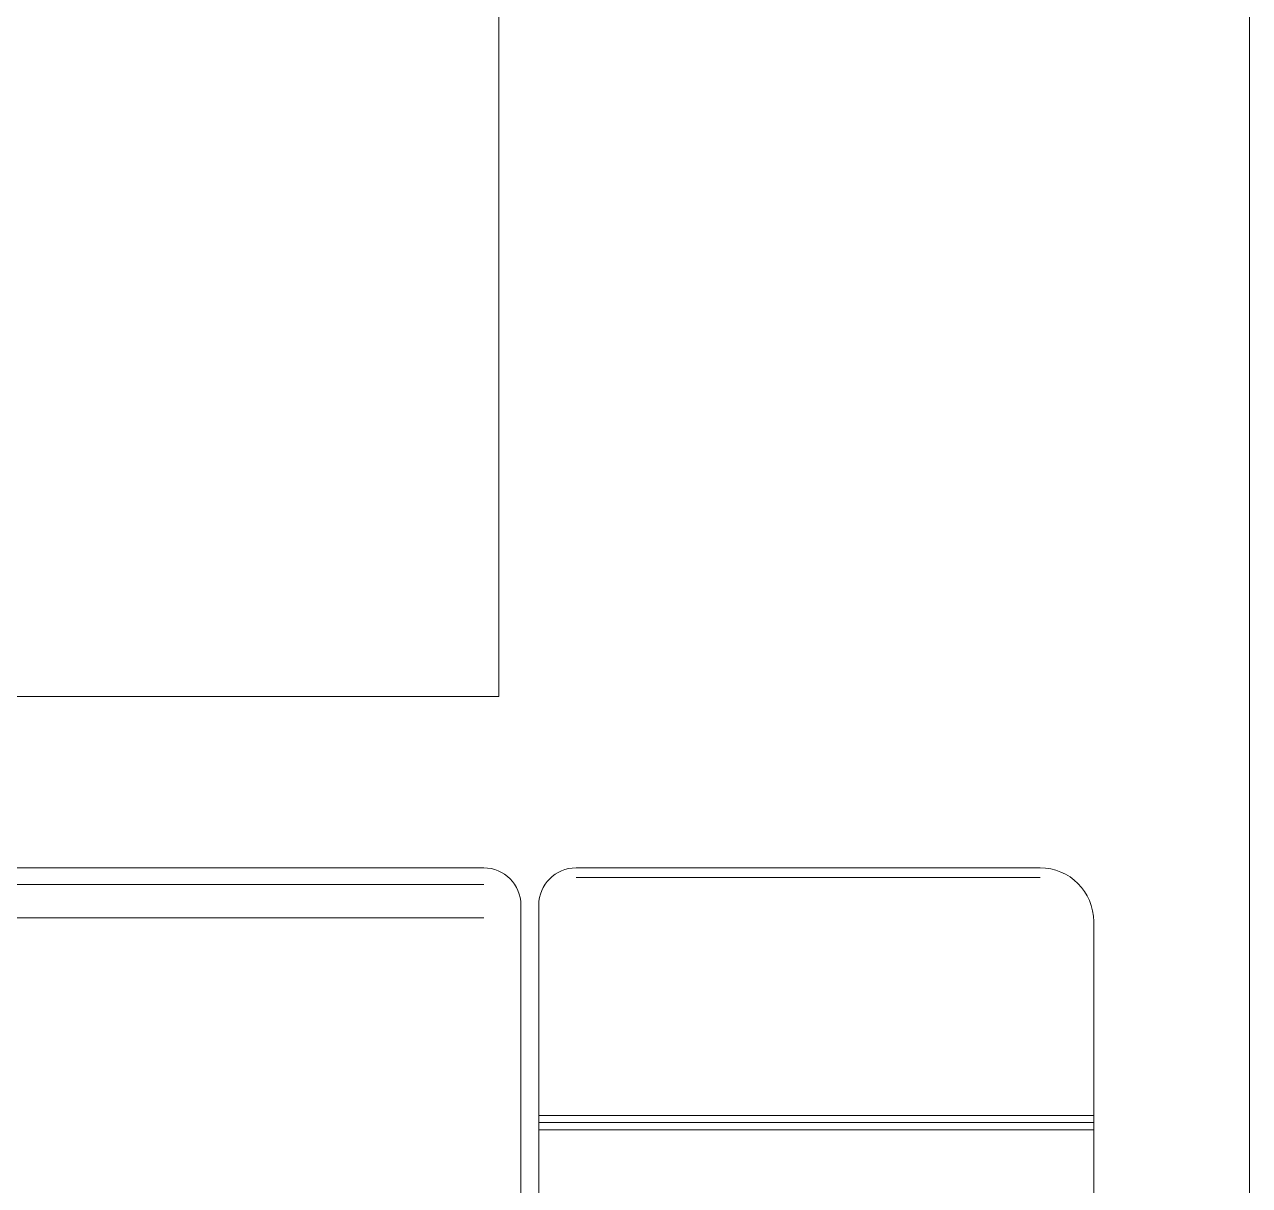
# Model space of a CAD drawing. Extents: x -234346 to 58427, y -132654 to -82394.
# Drawn here: x -131275.1 to -130839.4, y -102954.9 to -102542.2 of the extents above; entities that cross this region are included whole.
import ezdxf

# ---------------------------------------------------------------- set-up
doc = ezdxf.new("R2010")
doc.units = 0
doc.header["$LTSCALE"] = 8
for name, color, linetype, lineweight in [('72_EGR_EQP_TAG', 9, 'Continuous', 5), ('LOADING', 9, 'Continuous', 5), ('Walls', 9, 'Continuous', 5)]:
    doc.layers.add(name, color=color, linetype=linetype, lineweight=lineweight)

# ---------------------------------------------------------------- blocks, each defined once
blk = doc.blocks.new('single seat')
at = {"layer": 'LOADING'}
for p, q in [((-972558.1, -381684.02), (-972723.16, -381684.02)), ((-971978.85, -381684.02), (-972525.25, -381684.02)), ((-972558.1, -381687.41), (-972723.16, -381687.41)), ((-971978.85, -381689.93), (-972525.25, -381689.93)), ((-972544.84, -381697.28), (-972544.84, -382601.12)), ((-972538.5, -381697.28), (-972538.5, -381809.54)), ((-971978.85, -381701.75), (-972525.25, -381701.75)), ((-972742.24, -381703.1), (-972742.24, -382595.47)), ((-972544.84, -381772.07), (-972742.24, -381772.07)), ((-972544.84, -381774.6), (-972742.24, -381774.6)), ((-972544.84, -381777.14), (-972742.24, -381777.14))]:
    blk.add_line(p, q, dxfattribs=at)
for centre, radius, start, end in [((-972723.16, -381703.1), 19.08, 90, 180), ((-972558.1, -381697.28), 13.25, 0, 90), ((-972525.25, -381697.28), 13.25, 90, 180)]:
    blk.add_arc(centre, radius, start, end, dxfattribs=at)
blk = doc.blocks.new('GF1')
at = {"layer": 'LOADING', "color": 9, "elevation": -0.02}
blk.add_lwpolyline([(-131106.34, -102781.08), (-131556.34, -102781.08), (-131556.34, -102331.08), (-131106.34, -102331.08)], close=True, dxfattribs=at)
at = {"layer": 'Walls', "color": 9}
blk.add_line((-130839.37, -103842.61), (-130839.37, -100462.61), dxfattribs=at)
at = {"layer": 'LOADING', "color": 9, "xscale": -1}
blk.add_blockref('single seat', (-1103637.04, 278842.02, 0), dxfattribs=at)

msp = doc.modelspace()

# ---------------------------------------------------------------- block references
at = {"layer": '72_EGR_EQP_TAG'}
msp.add_blockref('GF1', (0, 0), dxfattribs=at)

doc.saveas('drawing.dxf')
